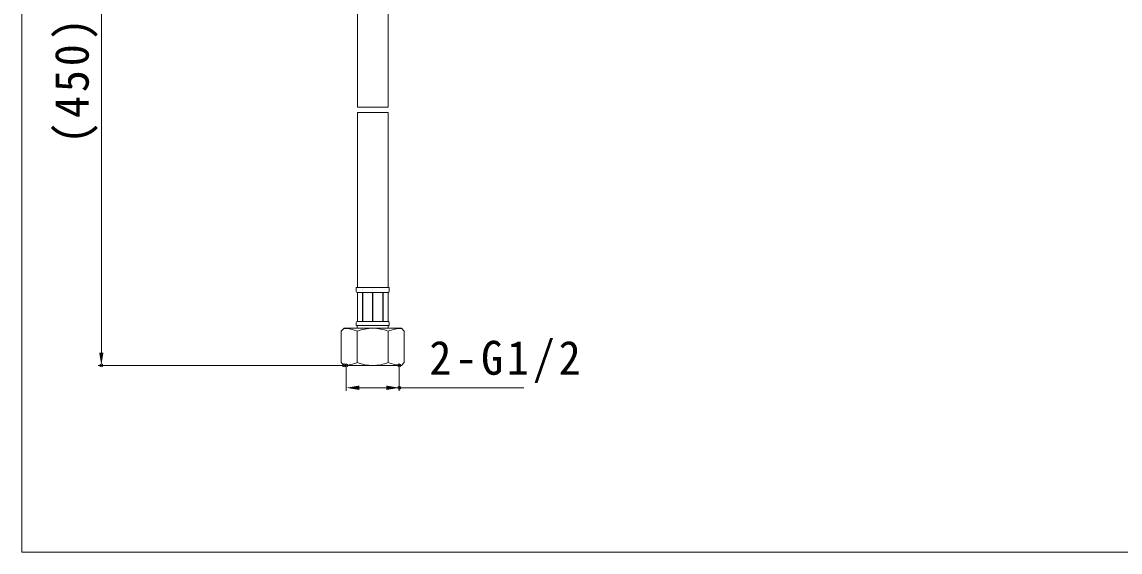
# Model space of a CAD drawing. Units: millimetres, scale not verified. Extents: x -399 to 456, y -314 to 298.
# Drawn here: x -399.1 to 28.4, y -314 to -107.8 of the extents above; entities that cross this region are included whole.
import ezdxf

# ---------------------------------------------------------------- set-up
doc = ezdxf.new("R2010")
doc.units = ezdxf.units.MM
doc.header["$LTSCALE"] = 3
doc.header["$PDMODE"] = 32
doc.header["$PDSIZE"] = 1.2
doc.layers.add('0-0_0', color=7, linetype='Continuous', lineweight=18)
doc.styles.add('ＭＳ ゴシック', font='')
doc.styles.get('ＭＳ ゴシック').set_extended_font_data('MS Gothic')

msp = doc.modelspace()

# ---------------------------------------------------------------- linework, layer by layer
at = {"layer": '0-0_0', "lineweight": 15}
for p, q in [((-399.08, -313.956), (-399.08, 298.28)), ((-368.181, -49.982), (-368.181, -236.387)), ((-274.292, -241.387), (-369.431, -241.387)), ((-272.812, -242.012), (-272.812, -251.324)), ((-252.212, -242.012), (-252.212, -251.324)), ((-267.812, -250.074), (-257.212, -250.074)), ((-252.212, -250.074), (-203.733, -250.074))]:
    msp.add_line(p, q, dxfattribs=at)
at = {"layer": '0-0_0'}
for p, q in [((-268.509, -72.839), (-268.509, -140.953)), ((-256.514, -72.839), (-256.514, -140.953)), ((-256.514, -140.953), (-268.509, -140.953)), ((-256.514, -142.953), (-268.509, -142.953)), ((-268.509, -142.953), (-268.509, -211.068)), ((-256.514, -142.953), (-256.514, -211.068)), ((-268.579, -213.007), (-262.336, -213.007)), ((-268.509, -213.007), (-268.509, -224.288)), ((-268.509, -213.007), (-268.509, -224.288)), ((-266.57, -213.007), (-266.57, -224.288)), ((-266.392, -213.007), (-266.392, -224.288)), ((-262.687, -211.068), (-256.107, -211.068)), ((-256.445, -213.007), (-262.687, -213.007)), ((-262.662, -213.007), (-262.662, -224.288)), ((-262.46, -213.007), (-262.46, -224.288)), ((-258.631, -213.007), (-258.631, -224.288)), ((-258.454, -213.007), (-258.454, -224.288)), ((-256.514, -213.007), (-256.514, -224.288)), ((-256.514, -213.007), (-256.514, -224.288)), ((-256.107, -211.068), (-256.107, -212.669)), ((-268.916, -224.626), (-268.916, -225.875)), ((-268.862, -225.875), (-256.107, -225.875)), ((-268.579, -224.288), (-262.336, -224.288)), ((-268.533, -225.856), (-268.533, -226.934)), ((-256.445, -224.288), (-262.687, -224.288)), ((-256.514, -225.875), (-256.514, -226.932)), ((-256.107, -224.626), (-256.107, -225.875)), ((-273.667, -226.932), (-274.792, -228.057)), ((-274.792, -228.057), (-274.792, -240.262)), ((-269.568, -226.932), (-273.667, -226.932)), ((-251.356, -226.932), (-271.331, -226.932)), ((-268.539, -228.057), (-268.539, -240.262)), ((-256.485, -228.057), (-256.485, -240.262)), ((-251.356, -226.932), (-250.231, -228.057)), ((-250.231, -228.057), (-250.231, -240.262)), ((-274.792, -240.262), (-273.667, -241.387)), ((-251.356, -241.387), (-273.667, -241.387)), ((-250.231, -240.262), (-251.356, -241.387)), ((-399.08, -313.956), (455.84, -313.956))]:
    msp.add_line(p, q, dxfattribs=at)
for points in [[(-262.336, -211.068), (-268.916, -211.068), (-268.916, -212.669)], [(-268.916, -226.932), (-262.539, -226.932), (-262.687, -226.932)]]:
    msp.add_lwpolyline(points, dxfattribs=at)
for centre, radius, start, end in [((-268.579, -212.669), 0.338, 180, 270), ((-256.445, -212.669), 0.338, 270, 0), ((-268.579, -224.626), 0.338, 90, 180), ((-256.445, -224.626), 0.338, 0, 90), ((-274.539, -243.495), 16.562, 68.76069, 87.05933), ((-262.539, -243.495), 16.562, 90, 111.23931), ((-262.485, -243.495), 16.562, 68.76069, 90), ((-250.485, -243.495), 16.562, 92.94067, 111.23931), ((-274.539, -224.825), 16.562, 272.94079, 291.23972), ((-262.539, -224.825), 16.562, 248.76028, 270), ((-262.485, -224.825), 16.562, 270, 291.23972), ((-250.485, -224.825), 16.562, 248.76028, 267.05921)]:
    msp.add_arc(centre, radius, start, end, dxfattribs=at)
for p in [(-368.181, -241.387), (-273.667, -241.387), (-272.812, -241.387), (-252.212, -241.387), (-252.212, -250.074)]:
    msp.add_point(p, dxfattribs=at)
for points in [[(-369.014, -236.387), (-367.348, -236.387), (-368.181, -241.387)], [(-267.812, -249.241), (-267.812, -250.908), (-272.812, -250.074)], [(-257.212, -249.241), (-257.212, -250.908), (-252.212, -250.074)]]:
    msp.add_solid(points, dxfattribs=at)

# ---------------------------------------------------------------- texts
at = {"layer": '0-0_0', "color": 3, "insert": (-369.583, -155.205), "char_height": 13.2, "attachment_point": 7, "rotation": 90, "style": 'ＭＳ ゴシック'}
msp.add_mtext('\\T1.18;\\W0.95;(450)', dxfattribs=at)
at = {"layer": '0-0_0', "color": 3, "insert": (-240.472, -248.221), "char_height": 13.2, "attachment_point": 7, "style": 'ＭＳ ゴシック'}
msp.add_mtext('\\T1.18;\\W0.95;2-G1/2', dxfattribs=at)

doc.saveas('drawing.dxf')
